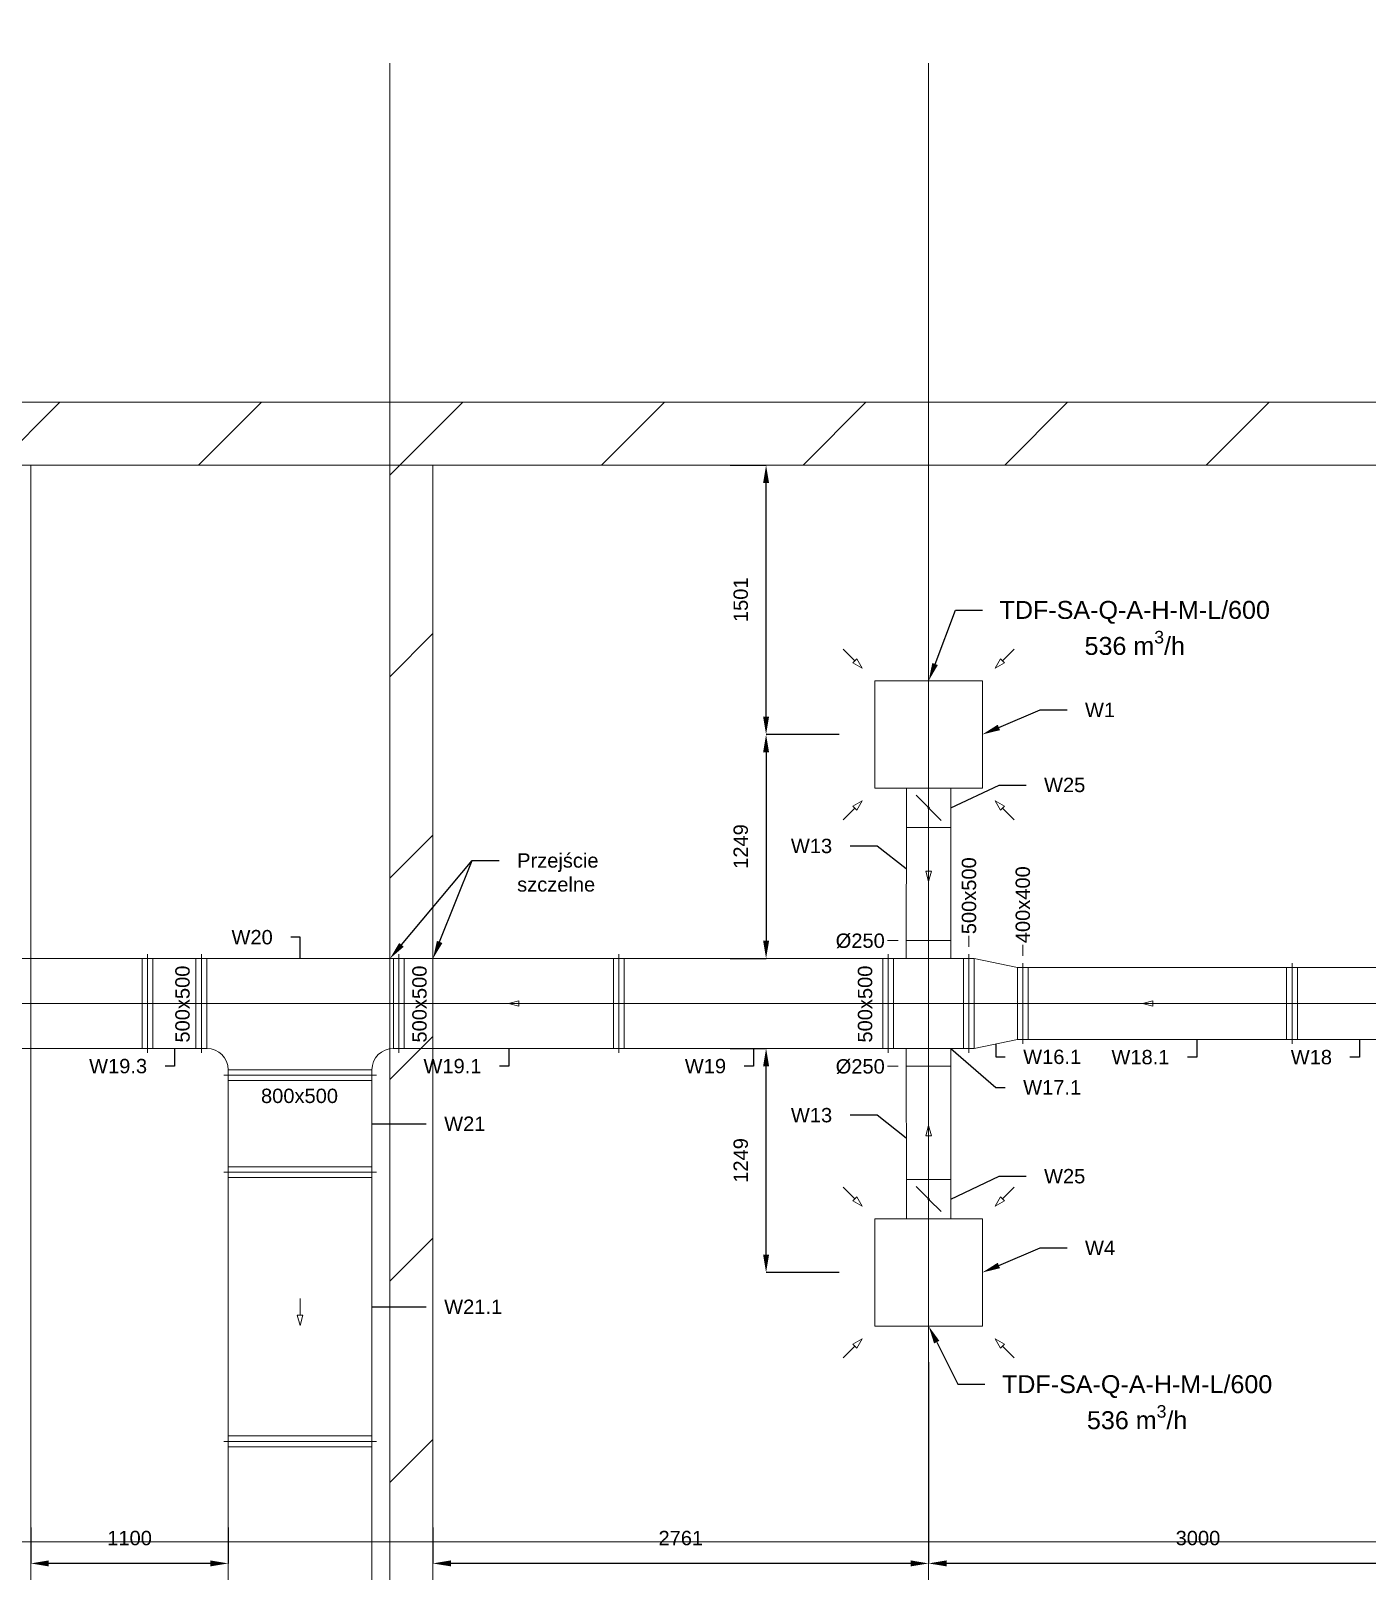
# Model space of a CAD drawing. Header units: millimetres. Extents: x 59762 to 60194, y -87842 to -87548.
# Drawn here: x 59958.07 to 59965.51, y -87778.7 to -87770.12 of the extents above; entities that cross this region are included whole.
import ezdxf
from ezdxf import colors
from ezdxf.entities.mleader import LeaderData, LeaderLine
from ezdxf.math import Vec2, Vec3

# ---------------------------------------------------------------- set-up
doc = ezdxf.new("R2010")
doc.units = ezdxf.units.MM
doc.linetypes.add('JIS_02_1.2', pattern=[2.5, 1.25, -1.25])
doc.linetypes.add('KRESKAKROPKA', pattern=[25.4, 12.7, -6.35, 0, -6.35])
for name, color, linetype, lineweight in [('kanały', 7, 'Continuous', 20), ('nawi. strzałki', 150, 'Continuous', 20), ('wymiary', 7, 'Continuous', 13), ('wyw opis', 30, 'Continuous', 20)]:
    doc.layers.add(name, color=color, linetype=linetype, lineweight=lineweight)
doc.layers.add('osie', color=7, linetype='JIS_02_1.2', lineweight=5, transparency=0.7)
doc.layers.add('podkład', color=7, linetype='Continuous', lineweight=13, transparency=0.7)
doc.styles.add('styl1', font='arial.ttf', dxfattribs={"height": 0.08})
doc.linetypes.add('ZYGZAK', pattern='A,0.00254,-5.08,[131,ltypeshp.shx,S=5.08,R=0,X=-5.08,Y=0],-10.16,[131,ltypeshp.shx,S=5.08,R=180,X=5.08,Y=0],-5.08', length=20.32254)
doc.dimstyles.new('Kopia Opisowy', dxfattribs={"dimscale": 0, "dimtxt": 0.08, "dimasz": 0.1, "dimexe": 0, "dimexo": 0.2, "dimgap": 0.1, "dimtad": 1, "dimlfac": 1000, "dimtxsty": 'styl1', "dimcen": 2.5, "dimadec": 0, "dimazin": 0, "dimtfac": 1, "dimtmove": 0, "dimatfit": 3, "dimfxl": 1, "dimarcsym": 0})
doc.dimstyles.new('wentylacja', dxfattribs={"dimscale": 0, "dimtxt": 0.5, "dimasz": 0.5, "dimexe": 0.5, "dimexo": 0.2, "dimtad": 1, "dimlfac": 100, "dimtxsty": 'styl1', "dimcen": 2.5, "dimadec": 0, "dimazin": 0, "dimtfac": 1, "dimtmove": 0, "dimatfit": 3, "dimfxl": 1, "dimarcsym": 0})

# ---------------------------------------------------------------- blocks, each defined once
blk = doc.blocks.new('_None')
blk = doc.blocks.new('*D92')
at = {"layer": 'Defpoints', "color": 0, "transparency": 16777216}
for p in [(59963.0718, -87777.3344), (59960.3108, -87778.6564), (59960.3108, -87778.6564)]:
    blk.add_point(p, dxfattribs=at)
at = {"layer": 'wymiary', "color": 0, "lineweight": -2, "transparency": 16777216}
for p, q in [((59963.0718, -87777.5344), (59963.0718, -87778.6564)), ((59960.3108, -87778.4564), (59960.3108, -87778.6564)), ((59962.9718, -87778.6564), (59960.4108, -87778.6564))]:
    blk.add_line(p, q, dxfattribs=at)
at = {"layer": 'wymiary', "color": 0, "transparency": 16777216}
for points in [[(59960.4108, -87778.6397), (59960.4108, -87778.673), (59960.3108, -87778.6564)], [(59962.9718, -87778.6397), (59962.9718, -87778.673), (59963.0718, -87778.6564)]]:
    blk.add_solid(points, dxfattribs=at)
at = {"layer": 'wymiary', "color": 0, "transparency": 16777216, "insert": (59961.6913, -87778.5155), "char_height": 0.08, "attachment_point": 5, "style": 'styl1'}
blk.add_mtext('2761', dxfattribs=at)
blk = doc.blocks.new('*D93')
at = {"layer": 'Defpoints', "color": 0, "transparency": 16777216}
for p in [(59963.0718, -87777.3344), (59966.0718, -87777.3344), (59963.0718, -87778.6564)]:
    blk.add_point(p, dxfattribs=at)
at = {"layer": 'wymiary', "color": 0, "lineweight": -2, "transparency": 16777216}
for p, q in [((59963.0718, -87777.5344), (59963.0718, -87778.6564)), ((59966.0718, -87777.5344), (59966.0718, -87778.6564)), ((59965.9718, -87778.6564), (59963.1718, -87778.6564))]:
    blk.add_line(p, q, dxfattribs=at)
at = {"layer": 'wymiary', "color": 0, "transparency": 16777216}
for points in [[(59963.1718, -87778.6397), (59963.1718, -87778.673), (59963.0718, -87778.6564)], [(59965.9718, -87778.6397), (59965.9718, -87778.673), (59966.0718, -87778.6564)]]:
    blk.add_solid(points, dxfattribs=at)
at = {"layer": 'wymiary', "color": 0, "transparency": 16777216, "insert": (59964.5718, -87778.5155), "char_height": 0.08, "attachment_point": 5, "style": 'styl1'}
blk.add_mtext('3000', dxfattribs=at)
blk = doc.blocks.new('*D97')
at = {"layer": 'Defpoints', "color": 0, "transparency": 16777216}
for p in [(59962.1663, -87775.7864), (59962.1663, -87775.7864), (59962.7728, -87777.0354)]:
    blk.add_point(p, dxfattribs=at)
at = {"layer": 'wymiary', "color": 0, "lineweight": -2, "transparency": 16777216}
for p, q in [((59961.9663, -87775.7864), (59962.1663, -87775.7864)), ((59962.1663, -87776.9354), (59962.1663, -87775.8864)), ((59962.5728, -87777.0354), (59962.1663, -87777.0354))]:
    blk.add_line(p, q, dxfattribs=at)
at = {"layer": 'wymiary', "color": 0, "transparency": 16777216}
for points in [[(59962.1496, -87775.8864), (59962.183, -87775.8864), (59962.1663, -87775.7864)], [(59962.1496, -87776.9354), (59962.183, -87776.9354), (59962.1663, -87777.0354)]]:
    blk.add_solid(points, dxfattribs=at)
at = {"layer": 'wymiary', "color": 0, "transparency": 16777216, "insert": (59962.0254, -87776.4109), "char_height": 0.08, "attachment_point": 5, "rotation": 90, "style": 'styl1'}
blk.add_mtext('1249', dxfattribs=at)
blk = doc.blocks.new('*D98')
at = {"layer": 'Defpoints', "color": 0, "transparency": 16777216}
for p in [(59962.7728, -87774.0374), (59962.1663, -87775.2864), (59962.1663, -87775.2864)]:
    blk.add_point(p, dxfattribs=at)
at = {"layer": 'wymiary', "color": 0, "lineweight": -2, "transparency": 16777216}
for p, q in [((59962.5728, -87774.0374), (59962.1663, -87774.0374)), ((59962.1663, -87774.1374), (59962.1663, -87775.1864)), ((59961.9663, -87775.2864), (59962.1663, -87775.2864))]:
    blk.add_line(p, q, dxfattribs=at)
at = {"layer": 'wymiary', "color": 0, "transparency": 16777216}
for points in [[(59962.1496, -87774.1374), (59962.183, -87774.1374), (59962.1663, -87774.0374)], [(59962.1496, -87775.1864), (59962.183, -87775.1864), (59962.1663, -87775.2864)]]:
    blk.add_solid(points, dxfattribs=at)
at = {"layer": 'wymiary', "color": 0, "transparency": 16777216, "insert": (59962.0254, -87774.6619), "char_height": 0.08, "attachment_point": 5, "rotation": 90, "style": 'styl1'}
blk.add_mtext('1249', dxfattribs=at)
blk = doc.blocks.new('*D100')
at = {"layer": 'Defpoints', "color": 0, "transparency": 16777216}
for p in [(59962.1663, -87772.5364), (59962.1663, -87772.5364), (59962.7728, -87774.0374)]:
    blk.add_point(p, dxfattribs=at)
at = {"layer": 'wymiary', "color": 0, "lineweight": -2, "transparency": 16777216}
for p, q in [((59961.9663, -87772.5364), (59962.1663, -87772.5364)), ((59962.1663, -87773.9374), (59962.1663, -87772.6364)), ((59962.5728, -87774.0374), (59962.1663, -87774.0374))]:
    blk.add_line(p, q, dxfattribs=at)
at = {"layer": 'wymiary', "color": 0, "transparency": 16777216}
for points in [[(59962.1496, -87772.6364), (59962.183, -87772.6364), (59962.1663, -87772.5364)], [(59962.1496, -87773.9374), (59962.183, -87773.9374), (59962.1663, -87774.0374)]]:
    blk.add_solid(points, dxfattribs=at)
at = {"layer": 'wymiary', "color": 0, "transparency": 16777216, "insert": (59962.0254, -87773.2869), "char_height": 0.08, "attachment_point": 5, "rotation": 90, "style": 'styl1'}
blk.add_mtext('1501', dxfattribs=at)
blk = doc.blocks.new('*D101')
at = {"layer": 'Defpoints', "color": 0, "transparency": 16777216}
for p in [(59958.0708, -87778.6564), (59958.0708, -87778.6564), (59959.1708, -87778.6564)]:
    blk.add_point(p, dxfattribs=at)
at = {"layer": 'wymiary', "color": 0, "lineweight": -2, "transparency": 16777216}
for p, q in [((59958.0708, -87778.4564), (59958.0708, -87778.6564)), ((59959.1708, -87778.4564), (59959.1708, -87778.6564)), ((59959.0708, -87778.6564), (59958.1708, -87778.6564))]:
    blk.add_line(p, q, dxfattribs=at)
at = {"layer": 'wymiary', "color": 0, "transparency": 16777216}
for points in [[(59958.1708, -87778.6397), (59958.1708, -87778.673), (59958.0708, -87778.6564)], [(59959.0708, -87778.6397), (59959.0708, -87778.673), (59959.1708, -87778.6564)]]:
    blk.add_solid(points, dxfattribs=at)
at = {"layer": 'wymiary', "color": 0, "transparency": 16777216, "insert": (59958.6208, -87778.5155), "char_height": 0.08, "attachment_point": 5, "style": 'styl1'}
blk.add_mtext('1100', dxfattribs=at)
blk = doc.blocks.new('*D126')
at = {"layer": 'Defpoints', "color": 0, "transparency": 16777216}
for p in [(59960.0708, -87767.5075), (59954.0708, -87770.2964), (59960.0708, -87770.2964)]:
    blk.add_point(p, dxfattribs=at)
at = {"layer": 'wymiary', "color": 0, "lineweight": -2, "transparency": 16777216}
for p, q in [((59954.0708, -87768.1672), (59954.0708, -87767.0075)), ((59960.0708, -87768.1672), (59960.0708, -87767.0075)), ((59954.5708, -87767.5075), (59959.5708, -87767.5075))]:
    blk.add_line(p, q, dxfattribs=at)
at = {"layer": 'wymiary', "color": 0, "transparency": 16777216}
for points in [[(59954.5708, -87767.4242), (59954.5708, -87767.5909), (59954.0708, -87767.5075)], [(59959.5708, -87767.4242), (59959.5708, -87767.5909), (59960.0708, -87767.5075)]]:
    blk.add_solid(points, dxfattribs=at)
at = {"layer": 'wymiary', "color": 0, "transparency": 16777216, "insert": (59957.0708, -87766.6273), "char_height": 0.08, "attachment_point": 5, "style": 'styl1'}
blk.add_mtext('{\\H6.25x;600}', dxfattribs=at)

msp = doc.modelspace()

# ---------------------------------------------------------------- hatches: boundary and pattern name
at = {"layer": 'podkład'}
h = msp.add_hatch(dxfattribs=at)
h.set_pattern_fill('ANSI31', color=256, scale=0.25)
h.set_pattern_definition([(45, (56984.5771, -93786.78106), (-0.56126601, 0.56126601), [])])
h.paths.add_polyline_path([(59941.720847, -87772.18638), (59941.720847, -87793.88638), (59972.420847, -87793.88638), (59972.420847, -87772.18638)])
h.paths.add_polyline_path([(59942.070847, -87772.53638), (59953.830847, -87772.53638), (59953.830847, -87784.77638), (59960.310847, -87784.77638), (59960.310847, -87772.53638), (59972.070847, -87772.53638), (59972.070847, -87793.53638), (59942.070847, -87793.53638)], flags=16)
h.paths.add_polyline_path([(59954.070847, -87772.53638), (59960.070847, -87772.53638), (59960.070847, -87784.53638), (59954.070847, -87784.53638)], flags=16)

# ---------------------------------------------------------------- linework, layer by layer
at = {"layer": 'kanały'}
for p, q in [((59962.772847, -87773.73838), (59963.370847, -87773.73838)), ((59962.772847, -87774.33638), (59962.772847, -87773.73838)), ((59963.370847, -87773.73838), (59963.370847, -87774.33638)), ((59963.370847, -87774.33638), (59962.772847, -87774.33638)), ((59962.947847, -87774.33638), (59963.195847, -87774.33638)), ((59962.947847, -87774.55638), (59962.947847, -87774.33638)), ((59963.195847, -87774.33638), (59963.195847, -87774.55638)), ((59963.068312, -87774.442844), (59963.001844, -87774.376376)), ((59963.075383, -87774.449916), (59963.141851, -87774.516384)), ((59963.195847, -87774.55638), (59962.947847, -87774.55638)), ((59959.050847, -87775.28638), (59959.020847, -87775.28638)), ((59960.090847, -87775.28638), (59959.050847, -87775.28638)), ((59960.090847, -87775.28638), (59960.120847, -87775.28638)), ((59959.050847, -87775.78638), (59959.020847, -87775.78638)), ((59960.090847, -87775.78638), (59960.120847, -87775.78638)), ((59959.170847, -87775.90638), (59959.170847, -87775.93638)), ((59959.970847, -87775.90638), (59959.970847, -87775.93638)), ((59962.947847, -87776.51638), (59963.195847, -87776.51638)), ((59962.947847, -87776.73638), (59962.947847, -87776.51638)), ((59963.068312, -87776.622844), (59963.001844, -87776.556376)), ((59963.195847, -87776.51638), (59963.195847, -87776.73638)), ((59963.075383, -87776.629916), (59963.141851, -87776.696384)), ((59963.370847, -87776.73638), (59962.772847, -87776.73638)), ((59962.772847, -87776.73638), (59962.772847, -87777.33438)), ((59963.195847, -87776.73638), (59962.947847, -87776.73638)), ((59963.370847, -87777.33438), (59963.370847, -87776.73638)), ((59962.772847, -87777.33438), (59963.370847, -87777.33438))]:
    msp.add_line(p, q, dxfattribs=at)
at = {"layer": 'kanały', "linetype": 'ZYGZAK', "ltscale": 0.1}
for p, q in [((59962.945847, -87775.18638), (59962.947847, -87774.55638)), ((59963.195847, -87775.18638), (59963.195847, -87774.55638)), ((59962.947847, -87776.51638), (59962.945847, -87775.88638)), ((59963.195847, -87776.51638), (59963.195847, -87775.88638))]:
    msp.add_line(p, q, dxfattribs=at)
at = {"layer": 'kanały', "ltscale": 20}
for p, q in [((59962.945847, -87775.18638), (59963.195847, -87775.18638)), ((59962.945847, -87775.18638), (59962.945847, -87775.28638)), ((59963.195847, -87775.18638), (59963.195847, -87775.28638)), ((59958.720847, -87775.28638), (59957.220847, -87775.28638)), ((59958.690847, -87775.28638), (59958.690847, -87775.78638)), ((59958.720847, -87775.26138), (59958.720847, -87775.28638)), ((59958.720847, -87775.28638), (59958.720847, -87775.26138)), ((59958.720847, -87775.780343), (59958.720847, -87775.28638)), ((59958.750847, -87775.28638), (59958.720847, -87775.28638)), ((59958.720847, -87775.28638), (59958.720847, -87775.78638)), ((59958.750847, -87775.78638), (59958.750847, -87775.28638)), ((59958.990847, -87775.28638), (59958.750847, -87775.28638)), ((59958.990847, -87775.78638), (59958.990847, -87775.28638)), ((59958.990847, -87775.28638), (59959.020847, -87775.28638)), ((59959.020847, -87775.26138), (59959.020847, -87775.28638)), ((59959.020847, -87775.26138), (59959.020847, -87775.28638)), ((59959.020847, -87775.78638), (59959.020847, -87775.28638)), ((59959.020847, -87775.78638), (59959.020847, -87775.28638)), ((59959.050847, -87775.78638), (59959.050847, -87775.28638)), ((59960.090847, -87775.28638), (59960.090847, -87775.78638)), ((59960.120847, -87775.28638), (59960.120847, -87775.26138)), ((59960.120847, -87775.28638), (59960.120847, -87775.26138)), ((59960.120847, -87775.28638), (59960.120847, -87775.78638)), ((59960.120847, -87775.78638), (59960.120847, -87775.28638)), ((59960.120847, -87775.28638), (59961.345847, -87775.28638)), ((59960.150847, -87775.28638), (59960.150847, -87775.78638)), ((59961.315847, -87775.28638), (59961.315847, -87775.78638)), ((59961.345847, -87775.28638), (59961.345847, -87775.26138)), ((59961.345847, -87775.28638), (59961.345847, -87775.26138)), ((59961.345847, -87775.28638), (59961.345847, -87775.78638)), ((59961.345847, -87775.28638), (59961.345847, -87775.78638)), ((59961.345847, -87775.28638), (59962.845847, -87775.28638)), ((59961.375847, -87775.28638), (59961.375847, -87775.78638)), ((59962.815847, -87775.28638), (59962.815847, -87775.78638)), ((59962.845847, -87775.28638), (59962.845847, -87775.26138)), ((59962.845847, -87775.28638), (59962.845847, -87775.26138)), ((59962.845847, -87775.28638), (59962.845847, -87775.78638)), ((59962.845847, -87775.28638), (59963.295847, -87775.28638)), ((59962.845847, -87775.28638), (59962.845847, -87775.78638)), ((59962.875847, -87775.28638), (59962.875847, -87775.78638)), ((59963.265847, -87775.28638), (59963.265847, -87775.78638)), ((59963.295847, -87775.28638), (59963.295847, -87775.26138)), ((59963.295847, -87775.26138), (59963.295847, -87775.28638)), ((59963.295847, -87775.28638), (59963.295847, -87775.78638)), ((59963.295847, -87775.78638), (59963.295847, -87775.28638)), ((59963.325847, -87775.28638), (59963.295847, -87775.28638)), ((59963.325847, -87775.78638), (59963.325847, -87775.28638)), ((59963.325847, -87775.28638), (59963.565847, -87775.33638)), ((59963.565847, -87775.73638), (59963.565847, -87775.33638)), ((59963.565847, -87775.33638), (59963.595847, -87775.33638)), ((59963.595847, -87775.31138), (59963.595847, -87775.33638)), ((59963.595847, -87775.33638), (59963.595847, -87775.31138)), ((59963.595847, -87775.73638), (59963.595847, -87775.33638)), ((59963.595847, -87775.33638), (59965.095847, -87775.33638)), ((59963.595847, -87775.33638), (59963.595847, -87775.73638)), ((59963.625847, -87775.33638), (59963.625847, -87775.73638)), ((59965.065847, -87775.33638), (59965.065847, -87775.73638)), ((59965.095847, -87775.33638), (59965.095847, -87775.31138)), ((59965.095847, -87775.33638), (59965.095847, -87775.31138)), ((59965.095847, -87775.33638), (59965.095847, -87775.73638)), ((59965.095847, -87775.33638), (59965.845847, -87775.33638)), ((59965.095847, -87775.33638), (59965.095847, -87775.73638)), ((59965.125847, -87775.33638), (59965.125847, -87775.73638)), ((59958.720847, -87775.78638), (59957.220847, -87775.78638)), ((59958.720847, -87775.780343), (59958.720847, -87775.81138)), ((59958.750847, -87775.78638), (59958.720847, -87775.78638)), ((59958.720847, -87775.81138), (59958.720847, -87775.78638)), ((59958.990847, -87775.78638), (59958.750847, -87775.78638)), ((59958.990847, -87775.78638), (59959.020847, -87775.78638)), ((59959.020847, -87775.78638), (59959.020847, -87775.81138)), ((59959.020847, -87775.78638), (59959.020847, -87775.81138)), ((59960.120847, -87775.81138), (59960.120847, -87775.78638)), ((59960.120847, -87775.78638), (59961.345847, -87775.78638)), ((59960.120847, -87775.81138), (59960.120847, -87775.78638)), ((59961.345847, -87775.81138), (59961.345847, -87775.78638)), ((59961.345847, -87775.81138), (59961.345847, -87775.78638)), ((59961.345847, -87775.78638), (59962.845847, -87775.78638)), ((59962.845847, -87775.81138), (59962.845847, -87775.78638)), ((59962.845847, -87775.78638), (59963.295847, -87775.78638)), ((59962.845847, -87775.81138), (59962.845847, -87775.78638)), ((59962.945847, -87775.88638), (59962.945847, -87775.78638)), ((59963.195847, -87775.88638), (59963.195847, -87775.78638)), ((59963.295847, -87775.81138), (59963.295847, -87775.78638)), ((59963.295847, -87775.78638), (59963.295847, -87775.81138)), ((59963.325847, -87775.78638), (59963.295847, -87775.78638)), ((59963.325847, -87775.78638), (59963.565847, -87775.73638)), ((59963.565847, -87775.73638), (59963.595847, -87775.73638)), ((59963.595847, -87775.73638), (59963.595847, -87775.76138)), ((59963.595847, -87775.73638), (59965.095847, -87775.73638)), ((59963.595847, -87775.76138), (59963.595847, -87775.73638)), ((59965.095847, -87775.76138), (59965.095847, -87775.73638)), ((59965.095847, -87775.73638), (59965.845847, -87775.73638)), ((59965.095847, -87775.76138), (59965.095847, -87775.73638)), ((59959.970847, -87775.90638), (59959.170847, -87775.90638)), ((59962.945847, -87775.88638), (59963.195847, -87775.88638)), ((59959.145847, -87775.93638), (59959.170847, -87775.93638)), ((59959.145847, -87775.93638), (59959.170847, -87775.93638)), ((59959.170847, -87775.93638), (59959.170847, -87776.47638)), ((59959.970847, -87775.93638), (59959.170847, -87775.93638)), ((59959.970847, -87775.93638), (59959.170847, -87775.93638)), ((59959.970847, -87775.96638), (59959.170847, -87775.96638)), ((59959.970847, -87775.93638), (59959.970847, -87776.47638)), ((59959.970847, -87775.93638), (59959.995847, -87775.93638)), ((59959.970847, -87775.93638), (59959.995847, -87775.93638)), ((59959.145847, -87776.47638), (59959.170847, -87776.47638)), ((59959.145847, -87776.47638), (59959.170847, -87776.47638)), ((59959.970847, -87776.44638), (59959.170847, -87776.44638)), ((59959.170847, -87776.47638), (59959.170847, -87777.97638)), ((59959.970847, -87776.47638), (59959.170847, -87776.47638)), ((59959.970847, -87776.47638), (59959.170847, -87776.47638)), ((59959.970847, -87776.50638), (59959.170847, -87776.50638)), ((59959.970847, -87776.47638), (59959.970847, -87777.97638)), ((59959.970847, -87776.47638), (59959.995847, -87776.47638)), ((59959.970847, -87776.47638), (59959.995847, -87776.47638)), ((59959.970847, -87777.94638), (59959.170847, -87777.94638)), ((59959.145847, -87777.97638), (59959.170847, -87777.97638)), ((59959.145847, -87777.97638), (59959.170847, -87777.97638)), ((59959.170847, -87777.97638), (59959.170847, -87779.47638)), ((59959.970847, -87777.97638), (59959.170847, -87777.97638)), ((59959.970847, -87777.97638), (59959.170847, -87777.97638)), ((59959.970847, -87778.00638), (59959.170847, -87778.00638)), ((59959.970847, -87777.97638), (59959.970847, -87779.47638)), ((59959.970847, -87777.97638), (59959.995847, -87777.97638)), ((59959.970847, -87777.97638), (59959.995847, -87777.97638))]:
    msp.add_line(p, q, dxfattribs=at)
at = {"layer": 'kanały'}
for centre in [(59963.071847, -87774.44638), (59963.071847, -87776.62638)]:
    msp.add_circle(centre, 0.005, dxfattribs=at)
for centre, start, end in [((59959.050847, -87775.90638), 0, 90), ((59960.090847, -87775.90638), 90, 180)]:
    msp.add_arc(centre, 0.12, start, end, dxfattribs=at)
at = {"layer": 'nawi. strzałki', "color": 7, "ltscale": 20}
for p, q in [((59962.59607, -87773.561603), (59962.661156, -87773.626689)), ((59963.547624, -87773.561603), (59963.482539, -87773.626689)), ((59962.672136, -87773.615708), (59962.650175, -87773.637669)), ((59962.702136, -87773.667669), (59962.650175, -87773.637669)), ((59962.702136, -87773.667669), (59962.672136, -87773.615708)), ((59963.441558, -87773.667669), (59963.471558, -87773.615708)), ((59963.441558, -87773.667669), (59963.493519, -87773.637669)), ((59963.493519, -87773.637669), (59963.471558, -87773.615708)), ((59962.702136, -87774.407091), (59962.650175, -87774.437091)), ((59962.650175, -87774.437091), (59962.672136, -87774.459052)), ((59962.702136, -87774.407091), (59962.672136, -87774.459052)), ((59963.441558, -87774.407091), (59963.493519, -87774.437091)), ((59963.441558, -87774.407091), (59963.471558, -87774.459052)), ((59963.471558, -87774.459052), (59963.493519, -87774.437091)), ((59962.59607, -87774.513157), (59962.661156, -87774.448071)), ((59963.547624, -87774.513157), (59963.482539, -87774.448071)), ((59963.071847, -87774.707203), (59963.071847, -87774.799248)), ((59963.071847, -87774.857203), (59963.056318, -87774.799248)), ((59963.087376, -87774.799248), (59963.056318, -87774.799248)), ((59963.071847, -87774.857203), (59963.087376, -87774.799248)), ((59960.731443, -87775.53638), (59960.789399, -87775.520851)), ((59960.731443, -87775.53638), (59960.789399, -87775.551909)), ((59960.789399, -87775.551909), (59960.789399, -87775.520851)), ((59960.881443, -87775.53638), (59960.789399, -87775.53638)), ((59964.262892, -87775.53638), (59964.320847, -87775.520851)), ((59964.262892, -87775.53638), (59964.320847, -87775.551909)), ((59964.320847, -87775.551909), (59964.320847, -87775.520851)), ((59964.412892, -87775.53638), (59964.320847, -87775.53638)), ((59963.071847, -87776.215557), (59963.056318, -87776.273512)), ((59963.071847, -87776.215557), (59963.087376, -87776.273512)), ((59963.087376, -87776.273512), (59963.056318, -87776.273512)), ((59963.071847, -87776.365557), (59963.071847, -87776.273512)), ((59962.59607, -87776.559603), (59962.661156, -87776.624689)), ((59963.547624, -87776.559603), (59963.482539, -87776.624689)), ((59962.650175, -87776.635669), (59962.672136, -87776.613708)), ((59962.702136, -87776.665669), (59962.650175, -87776.635669)), ((59962.702136, -87776.665669), (59962.672136, -87776.613708)), ((59963.441558, -87776.665669), (59963.471558, -87776.613708)), ((59963.441558, -87776.665669), (59963.493519, -87776.635669)), ((59963.471558, -87776.613708), (59963.493519, -87776.635669)), ((59959.570847, -87777.180358), (59959.570847, -87777.272402)), ((59959.570847, -87777.330358), (59959.555318, -87777.272402)), ((59959.586376, -87777.272402), (59959.555318, -87777.272402)), ((59959.570847, -87777.330358), (59959.586376, -87777.272402)), ((59962.59607, -87777.511157), (59962.661156, -87777.446071)), ((59962.702136, -87777.405091), (59962.650175, -87777.435091)), ((59962.672136, -87777.457052), (59962.650175, -87777.435091)), ((59962.702136, -87777.405091), (59962.672136, -87777.457052)), ((59963.441558, -87777.405091), (59963.471558, -87777.457052)), ((59963.441558, -87777.405091), (59963.493519, -87777.435091)), ((59963.493519, -87777.435091), (59963.471558, -87777.457052)), ((59963.547624, -87777.511157), (59963.482539, -87777.446071))]:
    msp.add_line(p, q, dxfattribs=at)
at = {"layer": 'osie', "linetype": 'Continuous'}
for p, q in [((59960.070847, -87795.29638), (59960.070847, -87770.29638)), ((59963.070847, -87795.29638), (59963.070847, -87770.29638)), ((59939.220847, -87772.53638), (59974.220847, -87772.53638)), ((59939.220847, -87775.53638), (59974.220847, -87775.53638)), ((59939.220847, -87778.53638), (59974.220847, -87778.53638))]:
    msp.add_line(p, q, dxfattribs=at)
at = {"layer": 'osie', "color": 7, "linetype": 'KRESKAKROPKA', "ltscale": 0.1}
for p, q in [((59963.071847, -87775.18638), (59963.071847, -87774.33638)), ((59963.071847, -87776.73638), (59963.070847, -87775.88638))]:
    msp.add_line(p, q, dxfattribs=at)
at = {"layer": 'podkład', "ltscale": 20}
msp.add_line((59958.070847, -87782.53638), (59958.070847, -87772.53638), dxfattribs=at)
at = {"layer": 'podkład'}
for p, q in [((59960.070847, -87784.53638), (59960.070847, -87772.53638)), ((59960.310847, -87784.77638), (59960.310847, -87772.53638))]:
    msp.add_line(p, q, dxfattribs=at)
msp.add_lwpolyline([(59941.720847, -87772.18638), (59972.420847, -87772.18638), (59972.420847, -87793.88638), (59941.720847, -87793.88638)], close=True, dxfattribs=at)
for points in [[(59960.310847, -87772.53638), (59972.070847, -87772.53638), (59972.070847, -87793.53638), (59942.070847, -87793.53638), (59942.070847, -87772.53638)], [(59954.070847, -87772.53638), (59960.070847, -87772.53638)]]:
    msp.add_lwpolyline(points, dxfattribs=at)
at = {"layer": 'wymiary', "color": 7}
for p, q in [((59962.902038, -87775.18638), (59962.841683, -87775.18638)), ((59963.295847, -87775.160353), (59963.295847, -87775.220708)), ((59963.595847, -87775.210353), (59963.595847, -87775.270708)), ((59962.902038, -87775.88638), (59962.841683, -87775.88638))]:
    msp.add_line(p, q, dxfattribs=at)

# ---------------------------------------------------------------- texts
at = {"layer": 'wymiary', "color": 7, "ltscale": 20, "char_height": 0.08, "attachment_point": 1, "rotation": 90, "style": 'styl1'}
for s, insert in [('500x500', (59963.256134, -87775.150527)), ('400x400', (59963.556134, -87775.200527))]:
    msp.add_mtext_dynamic_manual_height_columns(s, width=0.44264358, gutter_width=1, heights=[0], dxfattribs=dict(at, insert=insert))
at = {"layer": 'wymiary', "color": 7, "ltscale": 20, "char_height": 0.08, "attachment_point": 1, "style": 'styl1'}
for insert in [(59962.554049, -87775.146667), (59962.554049, -87775.846667)]:
    msp.add_mtext_dynamic_manual_height_columns('%%C250', width=0.44264358, gutter_width=1, heights=[0], dxfattribs=dict(at, insert=insert))
at = {"layer": 'wymiary', "ltscale": 20, "char_height": 0.08, "attachment_point": 1, "rotation": 90, "style": 'styl1'}
for insert in [(59958.875555, -87775.754155), (59960.195555, -87775.754155), (59962.677415, -87775.754155)]:
    msp.add_mtext_dynamic_manual_height_columns('500x500', width=0.44264358, gutter_width=1, heights=[0], dxfattribs=dict(at, insert=insert))
at = {"layer": 'wymiary', "ltscale": 20, "insert": (59959.353072, -87776.011087), "char_height": 0.08, "attachment_point": 1, "style": 'styl1'}
msp.add_mtext_dynamic_manual_height_columns('800x500', width=0.44264358, gutter_width=1, heights=[0], dxfattribs=at)

# ---------------------------------------------------------------- dimensions: what is measured, and where the dimension line sits
at = {"layer": 'wymiary'}
dim = msp.add_linear_dim(base=(59960.070847, -87767.507541), p1=(59954.070847, -87770.29638), p2=(59960.070847, -87770.29638), text='{\\H6.25x;<>}', dimstyle='wentylacja', override={"dimscale": 1, "dimtxt": 10, "dimtix": 0, "dimtofl": 1, "dimtmove": 0, "dimatfit": 3}, dxfattribs=at)
dim.commit()
dim.dimension.update_dxf_attribs({"geometry": '*D126', "text_midpoint": (59957.070847, -87766.627255)})
for base, p1, p2, picture, middle in [((59962.166284, -87772.53638), (59962.772847, -87774.03738), (59962.166284, -87772.53638), '*D100', (59962.025438, -87773.28688)), ((59962.166284, -87775.28638), (59962.772847, -87774.03738), (59962.166284, -87775.28638), '*D98', (59962.025438, -87774.66188)), ((59962.166284, -87775.78638), (59962.772847, -87777.03538), (59962.166284, -87775.78638), '*D97', (59962.025438, -87776.41088))]:
    dim = msp.add_linear_dim(base=base, p1=p1, p2=p2, angle=90, dimstyle='Kopia Opisowy', override={"dimscale": 1, "dimtix": 0, "dimtofl": 1, "dimtmove": 0, "dimatfit": 3}, dxfattribs=at)
    dim.commit()
    dim.dimension.update_dxf_attribs({"geometry": picture, "text_midpoint": middle})
for base, p1, p2, picture, middle in [((59960.310847, -87778.65638), (59963.071847, -87777.33438), (59960.310847, -87778.65638), '*D92', (59961.691347, -87778.515534)), ((59963.071847, -87778.65638), (59966.071847, -87777.33438), (59963.071847, -87777.33438), '*D93', (59964.571847, -87778.515507))]:
    dim = msp.add_linear_dim(base=base, p1=p1, p2=p2, dimstyle='Kopia Opisowy', override={"dimscale": 1, "dimtix": 0, "dimtofl": 1, "dimtmove": 0, "dimatfit": 3}, dxfattribs=at)
    dim.commit()
    dim.dimension.update_dxf_attribs({"geometry": picture, "text_midpoint": middle})
dim = msp.add_linear_dim(base=(59958.070847, -87778.65638), p1=(59959.170847, -87778.65638), p2=(59958.070847, -87778.65638), dimstyle='Kopia Opisowy', dxfattribs=at)
dim.commit()
dim.dimension.update_dxf_attribs({"geometry": '*D101', "text_midpoint": (59958.620847, -87778.515534)})

# ---------------------------------------------------------------- leaders
ml = msp.add_multileader_mtext('Standard', dxfattribs=at)
ml.set_content('W1', color=256, style='styl1')
ml.set_leader_properties()
ml.build(insert=Vec2(0, 0))
ml.multileader.update_dxf_attribs({"dogleg_length": 0.15, "arrow_head_size": 0.1})
ctx = ml.context
ctx.base_point, ctx.char_height, ctx.arrow_head_size, ctx.landing_gap_size, ctx.plane_origin = Vec3(59963.842611, -87773.900554), 0.08, 0.1, 0.1, Vec3(59963.47527, -87774.610145)
notes = []
notes.append((ctx, [(0, (1, 1, 0), (59963.692611, -87773.900554), (1, 0), 0.15, [(0, [(59963.370847, -87774.03738)], 0, [])])]))
ctx.mtext.insert, ctx.mtext.width, ctx.mtext.flow_direction = Vec3(59963.942611, -87773.860554), 0.51353508, 5
ml = msp.add_multileader_mtext('Standard', dxfattribs=at)
ml.set_content('W25', color=256, style='styl1')
ml.set_leader_properties()
ml.set_arrow_properties(name='NONE')
ml.build(insert=Vec2(0, 0))
ml.multileader.update_dxf_attribs({"dogleg_length": 0.15, "arrow_head_size": 0.1})
ctx = ml.context
ctx.base_point, ctx.char_height, ctx.arrow_head_size, ctx.landing_gap_size, ctx.plane_origin = Vec3(59963.614584, -87774.319325), 0.08, 0.1, 0.1, Vec3(59963.30027, -87775.019145)
notes.append((ctx, [(0, (1, 1, 0), (59963.464584, -87774.319325), (1, 0), 0.15, [(0, [(59963.195847, -87774.44638)], 0, [])])]))
ctx.mtext.insert, ctx.mtext.width, ctx.mtext.flow_direction = Vec3(59963.714584, -87774.278643), 0.51353508, 5
ml = msp.add_multileader_mtext('Standard', dxfattribs=at)
ml.set_content('W13', color=256, style='styl1')
ml.set_leader_properties()
ml.set_arrow_properties(name='NONE')
ml.build(insert=Vec2(0, 0))
ml.multileader.update_dxf_attribs({"dogleg_length": 0.15, "arrow_head_size": 0.1})
ctx = ml.context
ctx.base_point, ctx.char_height, ctx.arrow_head_size, ctx.landing_gap_size, ctx.plane_origin = Vec3(59962.210891, -87774.659325), 0.08, 0.1, 0.1, Vec3(59962.842425, -87775.359145)
ctx.text_align_type = 2
notes.append((ctx, [(0, (1, 1, 0), (59962.784247, -87774.659325), (-1, 0), 0.15, [(0, [(59962.946847, -87774.78638)], 0, [])])]))
ctx.mtext.insert, ctx.mtext.width, ctx.mtext.alignment, ctx.mtext.flow_direction = Vec3(59962.534247, -87774.618616), 0.51353508, 3, 5
ml = msp.add_multileader_mtext('Standard', dxfattribs=at)
ml.set_content('', color=256, style='styl1')
ml.set_leader_properties()
ml.build(insert=Vec2(0, 0))
ml.multileader.update_dxf_attribs({"dogleg_length": 0.15, "arrow_head_size": 0.1})
ctx = ml.context
ctx.base_point, ctx.char_height, ctx.arrow_head_size, ctx.landing_gap_size, ctx.plane_origin = Vec3(59960.679729, -87774.740189), 0.15, 0.1, 0.1, Vec3(59960.310847, -87775.07638)
notes.append((ctx, [(0, (1, 1, 0), (59960.529729, -87774.740189), (1, 0), 0.15, [(0, [(59960.070847, -87775.28638)], 0, [])])]))
ctx.mtext.insert, ctx.mtext.flow_direction = Vec3(59960.779729, -87774.665189), 5
ml = msp.add_multileader_mtext('Standard', dxfattribs=at)
ml.set_content('Przejście szczelne', color=256, style='styl1')
ml.set_leader_properties()
ml.build(insert=Vec2(0, 0))
ml.multileader.update_dxf_attribs({"dogleg_length": 0.15, "arrow_head_size": 0.1})
ctx = ml.context
ctx.base_point, ctx.char_height, ctx.arrow_head_size, ctx.landing_gap_size, ctx.plane_origin = Vec3(59960.679729, -87774.740189), 0.08, 0.1, 0.1, Vec3(59959.510847, -87775.07638)
notes.append((ctx, [(0, (1, 1, 0), (59960.529729, -87774.740189), (1, 0), 0.15, [(0, [(59960.310847, -87775.28638)], 0, [])])]))
ctx.mtext.insert, ctx.mtext.width, ctx.mtext.flow_direction = Vec3(59960.779729, -87774.699534), 0.51353508, 5
ml = msp.add_multileader_mtext('Standard', dxfattribs=at)
ml.set_content('W20', color=256, style='styl1')
ml.set_leader_properties()
ml.set_arrow_properties(name='NONE')
ml.build(insert=Vec2(0, 0))
ml.multileader.update_dxf_attribs({"dogleg_length": 0.15, "arrow_head_size": 0.1})
ctx = ml.context
ctx.base_point, ctx.char_height, ctx.arrow_head_size, ctx.landing_gap_size, ctx.plane_origin = Vec3(59959.095356, -87775.167552), 0.08, 0.1, 0.1, Vec3(59959.67527, -87775.859145)
ctx.text_align_type = 2
notes.append((ctx, [(1, (1, 1, 0), (59959.570847, -87775.167552), (-1, 0), 0.052408, [(0, [(59959.570847, -87775.28638)], 0, [])])]))
ctx.mtext.insert, ctx.mtext.width, ctx.mtext.alignment, ctx.mtext.flow_direction = Vec3(59959.418439, -87775.12687), 0.51353508, 3, 5
ml = msp.add_multileader_mtext('Standard', dxfattribs=at)
ml.set_content('W19.3', color=256, style='styl1')
ml.set_leader_properties()
ml.set_arrow_properties(name='NONE')
ml.build(insert=Vec2(0, 0))
ml.multileader.update_dxf_attribs({"dogleg_length": 0.15, "arrow_head_size": 0.1})
ctx = ml.context
ctx.base_point, ctx.char_height, ctx.arrow_head_size, ctx.landing_gap_size, ctx.plane_origin = Vec3(59958.301877, -87775.885906), 0.08, 0.1, 0.1, Vec3(59958.97527, -87776.359145)
ctx.text_align_type = 2
notes.append((ctx, [(1, (1, 1, 0), (59958.870847, -87775.885906), (-1, 0), 0.052408, [(0, [(59958.870847, -87775.78638)], 0, [])])]))
ctx.mtext.insert, ctx.mtext.width, ctx.mtext.alignment, ctx.mtext.flow_direction = Vec3(59958.718439, -87775.845197), 0.51353508, 3, 5
ml = msp.add_multileader_mtext('Standard', dxfattribs=at)
ml.set_content('W19.1', color=256, style='styl1')
ml.set_leader_properties()
ml.set_arrow_properties(name='NONE')
ml.build(insert=Vec2(0, 0))
ml.multileader.update_dxf_attribs({"dogleg_length": 0.15, "arrow_head_size": 0.1})
ctx = ml.context
ctx.base_point, ctx.char_height, ctx.arrow_head_size, ctx.landing_gap_size, ctx.plane_origin = Vec3(59960.17982, -87775.885906), 0.08, 0.1, 0.1, Vec3(59960.83777, -87776.359145)
ctx.text_align_type = 2
notes.append((ctx, [(1, (1, 1, 0), (59960.733347, -87775.885906), (-1, 0), 0.052408, [(0, [(59960.733347, -87775.78638)], 0, [])])]))
ctx.mtext.insert, ctx.mtext.width, ctx.mtext.alignment, ctx.mtext.flow_direction = Vec3(59960.580939, -87775.845224), 0.51353508, 3, 5
ml = msp.add_multileader_mtext('Standard', dxfattribs=at)
ml.set_content('W19', color=256, style='styl1')
ml.set_leader_properties()
ml.set_arrow_properties(name='NONE')
ml.build(insert=Vec2(0, 0))
ml.multileader.update_dxf_attribs({"dogleg_length": 0.15, "arrow_head_size": 0.1})
ctx = ml.context
ctx.base_point, ctx.char_height, ctx.arrow_head_size, ctx.landing_gap_size, ctx.plane_origin = Vec3(59961.619919, -87775.885906), 0.08, 0.1, 0.1, Vec3(59962.20027, -87776.359145)
ctx.text_align_type = 2
notes.append((ctx, [(1, (1, 1, 0), (59962.095847, -87775.885906), (-1, 0), 0.052408, [(0, [(59962.095847, -87775.78638)], 0, [])])]))
ctx.mtext.insert, ctx.mtext.width, ctx.mtext.alignment, ctx.mtext.flow_direction = Vec3(59961.943439, -87775.845224), 0.51353508, 3, 5
ml = msp.add_multileader_mtext('Standard', dxfattribs=at)
ml.set_content('W17.1', color=256, style='styl1')
ml.set_leader_properties()
ml.set_arrow_properties(name='NONE')
ml.build(insert=Vec2(0, 0))
ml.multileader.update_dxf_attribs({"dogleg_length": 0.15, "arrow_head_size": 0.1})
ctx = ml.context
ctx.base_point, ctx.char_height, ctx.arrow_head_size, ctx.landing_gap_size, ctx.plane_origin = Vec3(59963.498255, -87776.003643), 0.08, 0.1, 0.1, Vec3(59963.30027, -87776.359145)
notes.append((ctx, [(0, (1, 1, 0), (59963.445847, -87776.003643), (1, 0), 0.052408, [(0, [(59963.195847, -87775.78638)], 0, [])])]))
ctx.mtext.insert, ctx.mtext.width, ctx.mtext.flow_direction = Vec3(59963.598255, -87775.963643), 0.51353508, 5
ml = msp.add_multileader_mtext('Standard', dxfattribs=at)
ml.set_content('W16.1', color=256, style='styl1')
ml.set_leader_properties()
ml.set_arrow_properties(name='NONE')
ml.build(insert=Vec2(0, 0))
ml.multileader.update_dxf_attribs({"dogleg_length": 0.15, "arrow_head_size": 0.1})
ctx = ml.context
ctx.base_point, ctx.char_height, ctx.arrow_head_size, ctx.landing_gap_size, ctx.plane_origin = Vec3(59963.498255, -87775.834305), 0.08, 0.1, 0.1, Vec3(59963.55027, -87776.334145)
notes.append((ctx, [(0, (1, 1, 0), (59963.445847, -87775.834305), (1, 0), 0.052408, [(0, [(59963.445847, -87775.76138)], 0, [])])]))
ctx.mtext.insert, ctx.mtext.width, ctx.mtext.flow_direction = Vec3(59963.598255, -87775.793623), 0.51353508, 5
ml = msp.add_multileader_mtext('Standard', dxfattribs=at)
ml.set_content('W18.1', color=256, style='styl1')
ml.set_leader_properties()
ml.set_arrow_properties(name='NONE')
ml.build(insert=Vec2(0, 0))
ml.multileader.update_dxf_attribs({"dogleg_length": 0.15, "arrow_head_size": 0.1})
ctx = ml.context
ctx.base_point, ctx.char_height, ctx.arrow_head_size, ctx.landing_gap_size, ctx.plane_origin = Vec3(59964.011813, -87775.835906), 0.08, 0.1, 0.1, Vec3(59964.669763, -87776.309145)
ctx.text_align_type = 2
notes.append((ctx, [(1, (1, 1, 0), (59964.56534, -87775.835906), (-1, 0), 0.052408, [(0, [(59964.56534, -87775.73638)], 0, [])])]))
ctx.mtext.insert, ctx.mtext.width, ctx.mtext.alignment, ctx.mtext.flow_direction = Vec3(59964.412932, -87775.795224), 0.51353508, 3, 5
ml = msp.add_multileader_mtext('Standard', dxfattribs=at)
ml.set_content('W18', color=256, style='styl1')
ml.set_leader_properties()
ml.set_arrow_properties(name='NONE')
ml.build(insert=Vec2(0, 0))
ml.multileader.update_dxf_attribs({"dogleg_length": 0.15, "arrow_head_size": 0.1})
ctx = ml.context
ctx.base_point, ctx.char_height, ctx.arrow_head_size, ctx.landing_gap_size, ctx.plane_origin = Vec3(59964.994919, -87775.835906), 0.08, 0.1, 0.1, Vec3(59965.57527, -87776.309145)
ctx.text_align_type = 2
notes.append((ctx, [(1, (1, 1, 0), (59965.470847, -87775.835906), (-1, 0), 0.052408, [(0, [(59965.470847, -87775.73638)], 0, [])])]))
ctx.mtext.insert, ctx.mtext.width, ctx.mtext.alignment, ctx.mtext.flow_direction = Vec3(59965.318439, -87775.795224), 0.51353508, 3, 5
ml = msp.add_multileader_mtext('Standard', dxfattribs=at)
ml.set_content('W13', color=256, style='styl1')
ml.set_leader_properties()
ml.set_arrow_properties(name='NONE')
ml.build(insert=Vec2(0, 0))
ml.multileader.update_dxf_attribs({"dogleg_length": 0.15, "arrow_head_size": 0.1})
ctx = ml.context
ctx.base_point, ctx.char_height, ctx.arrow_head_size, ctx.landing_gap_size, ctx.plane_origin = Vec3(59962.210891, -87776.159325), 0.08, 0.1, 0.1, Vec3(59962.842425, -87776.859145)
ctx.text_align_type = 2
notes.append((ctx, [(0, (1, 1, 0), (59962.784247, -87776.159325), (-1, 0), 0.15, [(0, [(59962.946847, -87776.28638)], 0, [])])]))
ctx.mtext.insert, ctx.mtext.width, ctx.mtext.alignment, ctx.mtext.flow_direction = Vec3(59962.534247, -87776.118616), 0.51353508, 3, 5
ml = msp.add_multileader_mtext('Standard', dxfattribs=at)
ml.set_content('W21', color=256, style='styl1')
ml.set_leader_properties()
ml.set_arrow_properties(name='NONE')
ml.build(insert=Vec2(0, 0))
ml.multileader.update_dxf_attribs({"dogleg_length": 0.15, "arrow_head_size": 0.1})
ctx = ml.context
ctx.base_point, ctx.char_height, ctx.arrow_head_size, ctx.landing_gap_size, ctx.plane_origin = Vec3(59960.273255, -87776.20638), 0.08, 0.1, 0.1, Vec3(59960.07527, -87776.779145)
notes.append((ctx, [(0, (1, 1, 0), (59960.220847, -87776.20638), (1, 0), 0.052408, [(0, [(59959.970847, -87776.20638)], 0, [])])]))
ctx.mtext.insert, ctx.mtext.width, ctx.mtext.flow_direction = Vec3(59960.373255, -87776.16638), 0.51353508, 5
ml = msp.add_multileader_mtext('Standard', dxfattribs=at)
ml.set_content('W25', color=256, style='styl1')
ml.set_leader_properties()
ml.set_arrow_properties(name='NONE')
ml.build(insert=Vec2(0, 0))
ml.multileader.update_dxf_attribs({"dogleg_length": 0.15, "arrow_head_size": 0.1})
ctx = ml.context
ctx.base_point, ctx.char_height, ctx.arrow_head_size, ctx.landing_gap_size, ctx.plane_origin = Vec3(59963.614584, -87776.499325), 0.08, 0.1, 0.1, Vec3(59963.30027, -87777.199145)
notes.append((ctx, [(0, (1, 1, 0), (59963.464584, -87776.499325), (1, 0), 0.15, [(0, [(59963.195847, -87776.62638)], 0, [])])]))
ctx.mtext.insert, ctx.mtext.width, ctx.mtext.flow_direction = Vec3(59963.714584, -87776.458643), 0.51353508, 5
ml = msp.add_multileader_mtext('Standard', dxfattribs=at)
ml.set_content('W4', color=256, style='styl1')
ml.set_leader_properties()
ml.build(insert=Vec2(0, 0))
ml.multileader.update_dxf_attribs({"dogleg_length": 0.15, "arrow_head_size": 0.1})
ctx = ml.context
ctx.base_point, ctx.char_height, ctx.arrow_head_size, ctx.landing_gap_size, ctx.plane_origin = Vec3(59963.842611, -87776.898554), 0.08, 0.1, 0.1, Vec3(59963.47527, -87777.608145)
notes.append((ctx, [(0, (1, 1, 0), (59963.692611, -87776.898554), (1, 0), 0.15, [(0, [(59963.370847, -87777.03538)], 0, [])])]))
ctx.mtext.insert, ctx.mtext.width, ctx.mtext.flow_direction = Vec3(59963.942611, -87776.858554), 0.51353508, 5
ml = msp.add_multileader_mtext('Standard', dxfattribs=at)
ml.set_content('W21.1', color=256, style='styl1')
ml.set_leader_properties()
ml.set_arrow_properties(name='NONE')
ml.build(insert=Vec2(0, 0))
ml.multileader.update_dxf_attribs({"dogleg_length": 0.15, "arrow_head_size": 0.1})
ctx = ml.context
ctx.base_point, ctx.char_height, ctx.arrow_head_size, ctx.landing_gap_size, ctx.plane_origin = Vec3(59960.273255, -87777.22638), 0.08, 0.1, 0.1, Vec3(59960.07527, -87777.799145)
notes.append((ctx, [(0, (1, 1, 0), (59960.220847, -87777.22638), (1, 0), 0.052408, [(0, [(59959.970847, -87777.22638)], 0, [])])]))
ctx.mtext.insert, ctx.mtext.width, ctx.mtext.flow_direction = Vec3(59960.373255, -87777.18638), 0.51353508, 5
at = {"layer": 'wyw opis', "color": 7, "ltscale": 20}
ml = msp.add_multileader_mtext('Standard', dxfattribs=at)
ml.set_content('\\A1;TDF-SA-Q-A-H-M-L/600\\P536 m{\\H0.7x;\\S3^ ;}/h', color=7, style='styl1')
ml.set_leader_properties()
ml.build(insert=Vec2(0, 0))
ml.multileader.update_dxf_attribs({"dogleg_length": 0.3, "arrow_head_size": 0.1})
ctx = ml.context
ctx.base_point, ctx.char_height, ctx.arrow_head_size, ctx.landing_gap_size, ctx.plane_origin = Vec3(59963.371847, -87773.344264), 0.1, 0.1, 0.1, Vec3(59963.320847, -87773.98738)
ctx.text_align_type = 1
notes.append((ctx, [(0, (1, 1, 0), (59963.221847, -87773.344264), (1, 0), 0.15, [(0, [(59963.071847, -87773.73838)], 0, [])])]))
ctx.mtext.insert, ctx.mtext.alignment, ctx.mtext.flow_direction = Vec3(59964.219733, -87773.293377), 2, 5
ml = msp.add_multileader_mtext('Standard', dxfattribs=at)
ml.set_content('\\A1;TDF-SA-Q-A-H-M-L/600\\P536 m{\\H0.7x;\\S3^ ;}/h', color=7, style='styl1')
ml.set_leader_properties()
ml.build(insert=Vec2(0, 0))
ml.multileader.update_dxf_attribs({"dogleg_length": 0.3, "arrow_head_size": 0.1})
ctx = ml.context
ctx.base_point, ctx.char_height, ctx.arrow_head_size, ctx.landing_gap_size, ctx.plane_origin = Vec3(59963.385189, -87777.658491), 0.1, 0.1, 0.1, Vec3(59963.301701, -87777.580803)
ctx.text_align_type = 1
notes.append((ctx, [(0, (1, 1, 0), (59963.235189, -87777.658491), (1, 0), 0.15, [(0, [(59963.071847, -87777.33438)], 0, [])])]))
ctx.mtext.insert, ctx.mtext.alignment, ctx.mtext.flow_direction = Vec3(59964.233075, -87777.607604), 2, 5
for ctx, leaders in notes:
    for number, flags, end, landing, length, lines in leaders:
        leader = LeaderData()
        leader.index, (leader.has_last_leader_line, leader.has_dogleg_vector, leader.attachment_direction) = number, flags
        leader.last_leader_point, leader.dogleg_vector, leader.dogleg_length = Vec3(end), Vec3(landing), length
        for number, points, colour, breaks in lines:
            line = LeaderLine()
            line.index, line.vertices, line.color, line.breaks = number, Vec3.list(points), colors.encode_raw_color(colour), breaks
            leader.lines.append(line)
        ctx.leaders.append(leader)

doc.saveas('drawing.dxf')
